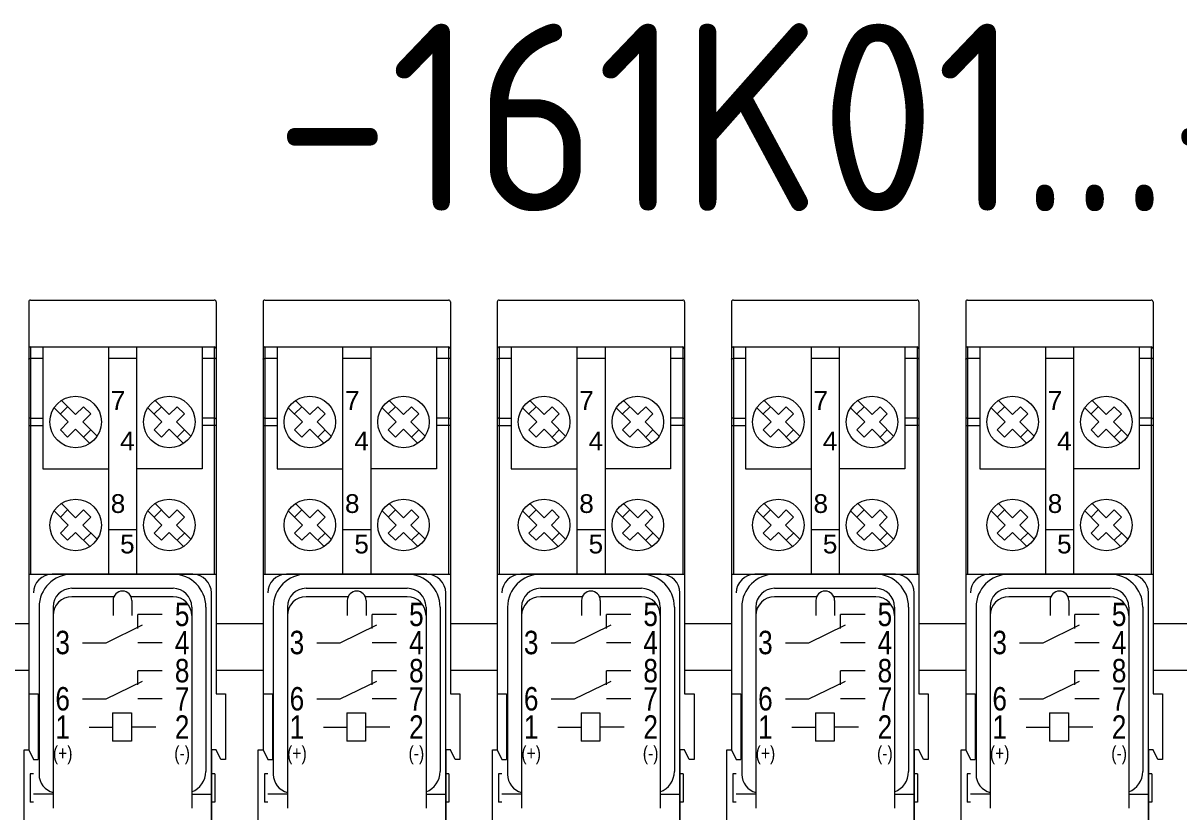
# Model space of a CAD drawing. Header units: millimetres. Extents: x 4137 to 6698, y 1400 to 3585.
# Drawn here: x 6107.6 to 6231, y 3026.2 to 3110.3 of the extents above; entities that cross this region are included whole.
import ezdxf
from ezdxf.enums import TextEntityAlignment as Align

# ---------------------------------------------------------------- set-up
doc = ezdxf.new("R2010")
doc.units = ezdxf.units.MM
doc.layers.add('000-PI-Oprema', color=30, linetype='Continuous', lineweight=5)
doc.layers.add('000-SI-Oprema', color=30, linetype='Continuous', lineweight=0)
doc.layers.add('002-PI-Kabelska kanalica', color=150, linetype='Continuous')
doc.styles.add('NUOVO', font='txt.shx', dxfattribs={"width": 0.8, "height": 0.8})
doc.styles.add('PI0', font='isocpeur.ttf', dxfattribs={"width": 0.9})
doc.styles.get("Standard").update_dxf_attribs({"font": 'arial.ttf'})

msp = doc.modelspace()

# ---------------------------------------------------------------- linework, layer by layer
at = {"layer": '000-PI-Oprema', "color": 0, "linetype": 'ByBlock', "lineweight": 0}
for p, q in [((6122.5, 3047.22), (6119.9, 3047.22)), ((6119.9, 3045.72), (6119.9, 3047.22)), ((6147.5, 3047.22), (6144.9, 3047.22)), ((6144.9, 3045.72), (6144.9, 3047.22)), ((6172.5, 3047.22), (6169.9, 3047.22)), ((6169.9, 3045.72), (6169.9, 3047.22)), ((6197.5, 3047.22), (6194.9, 3047.22)), ((6194.9, 3045.72), (6194.9, 3047.22)), ((6222.5, 3047.22), (6219.9, 3047.22)), ((6219.9, 3045.72), (6219.9, 3047.22)), ((6116.5, 3044.22), (6120.4, 3046.12)), ((6141.5, 3044.22), (6145.4, 3046.12)), ((6166.5, 3044.22), (6170.4, 3046.12)), ((6191.5, 3044.22), (6195.4, 3046.12)), ((6216.5, 3044.22), (6220.4, 3046.12)), ((6114, 3044.22), (6116.5, 3044.22)), ((6122.5, 3044.22), (6119.9, 3044.22)), ((6139, 3044.22), (6141.5, 3044.22)), ((6147.5, 3044.22), (6144.9, 3044.22)), ((6164, 3044.22), (6166.5, 3044.22)), ((6172.5, 3044.22), (6169.9, 3044.22)), ((6189, 3044.22), (6191.5, 3044.22)), ((6197.5, 3044.22), (6194.9, 3044.22)), ((6214, 3044.22), (6216.5, 3044.22)), ((6222.5, 3044.22), (6219.9, 3044.22)), ((6122.5, 3041.22), (6119.9, 3041.22)), ((6119.9, 3039.72), (6119.9, 3041.22)), ((6147.5, 3041.22), (6144.9, 3041.22)), ((6144.9, 3039.72), (6144.9, 3041.22)), ((6172.5, 3041.22), (6169.9, 3041.22)), ((6169.9, 3039.72), (6169.9, 3041.22)), ((6197.5, 3041.22), (6194.9, 3041.22)), ((6194.9, 3039.72), (6194.9, 3041.22)), ((6222.5, 3041.22), (6219.9, 3041.22)), ((6219.9, 3039.72), (6219.9, 3041.22)), ((6116.5, 3038.22), (6120.4, 3040.12)), ((6141.5, 3038.22), (6145.4, 3040.12)), ((6166.5, 3038.22), (6170.4, 3040.12)), ((6191.5, 3038.22), (6195.4, 3040.12)), ((6216.5, 3038.22), (6220.4, 3040.12)), ((6114, 3038.22), (6116.5, 3038.22)), ((6122.5, 3038.22), (6119.9, 3038.22)), ((6139, 3038.22), (6141.5, 3038.22)), ((6147.5, 3038.22), (6144.9, 3038.22)), ((6164, 3038.22), (6166.5, 3038.22)), ((6172.5, 3038.22), (6169.9, 3038.22)), ((6189, 3038.22), (6191.5, 3038.22)), ((6197.5, 3038.22), (6194.9, 3038.22)), ((6214, 3038.22), (6216.5, 3038.22)), ((6222.5, 3038.22), (6219.9, 3038.22)), ((6117.2, 3036.72), (6117.2, 3033.72)), ((6117.2, 3036.72), (6119.2, 3036.72)), ((6119.2, 3036.72), (6119.2, 3033.72)), ((6142.2, 3036.72), (6142.2, 3033.72)), ((6142.2, 3036.72), (6144.2, 3036.72)), ((6144.2, 3036.72), (6144.2, 3033.72)), ((6167.2, 3036.72), (6167.2, 3033.72)), ((6167.2, 3036.72), (6169.2, 3036.72)), ((6169.2, 3036.72), (6169.2, 3033.72)), ((6192.2, 3036.72), (6192.2, 3033.72)), ((6192.2, 3036.72), (6194.2, 3036.72)), ((6194.2, 3036.72), (6194.2, 3033.72)), ((6217.2, 3036.72), (6217.2, 3033.72)), ((6217.2, 3036.72), (6219.2, 3036.72)), ((6219.2, 3036.72), (6219.2, 3033.72)), ((6114.7, 3035.22), (6117.2, 3035.22)), ((6121.8, 3035.22), (6119.2, 3035.22)), ((6139.7, 3035.22), (6142.2, 3035.22)), ((6146.8, 3035.22), (6144.2, 3035.22)), ((6164.7, 3035.22), (6167.2, 3035.22)), ((6171.8, 3035.22), (6169.2, 3035.22)), ((6189.7, 3035.22), (6192.2, 3035.22)), ((6196.8, 3035.22), (6194.2, 3035.22)), ((6214.7, 3035.22), (6217.2, 3035.22)), ((6221.8, 3035.22), (6219.2, 3035.22)), ((6119.2, 3033.72), (6117.2, 3033.72)), ((6144.2, 3033.72), (6142.2, 3033.72)), ((6169.2, 3033.72), (6167.2, 3033.72)), ((6194.2, 3033.72), (6192.2, 3033.72)), ((6219.2, 3033.72), (6217.2, 3033.72))]:
    msp.add_line(p, q, dxfattribs=at)
at = {"layer": '000-SI-Oprema', "color": 0, "linetype": 'ByBlock', "lineweight": 0}
for p, q in [((6108.25, 3080.57), (6108.25, 3032.77)), ((6108.45, 3080.77), (6128.05, 3080.77)), ((6128.25, 3080.57), (6128.25, 3038.77)), ((6133.25, 3080.57), (6133.25, 3032.77)), ((6133.45, 3080.77), (6153.05, 3080.77)), ((6153.25, 3080.57), (6153.25, 3038.77)), ((6158.25, 3080.57), (6158.25, 3032.77)), ((6158.45, 3080.77), (6178.05, 3080.77)), ((6178.25, 3080.57), (6178.25, 3038.77)), ((6183.25, 3080.57), (6183.25, 3032.77)), ((6183.45, 3080.77), (6203.05, 3080.77)), ((6203.25, 3080.57), (6203.25, 3038.77)), ((6208.25, 3080.57), (6208.25, 3032.77)), ((6208.45, 3080.77), (6228.05, 3080.77)), ((6228.25, 3080.57), (6228.25, 3038.77)), ((6108.45, 3075.77), (6108.45, 3051.52)), ((6108.45, 3075.77), (6128.05, 3075.77)), ((6109.75, 3075.77), (6109.75, 3062.77)), ((6116.75, 3075.77), (6116.75, 3051.52)), ((6119.75, 3075.77), (6119.75, 3051.52)), ((6126.75, 3075.77), (6126.75, 3062.77)), ((6128.05, 3075.77), (6128.05, 3051.52)), ((6133.45, 3075.77), (6133.45, 3051.52)), ((6133.45, 3075.77), (6153.05, 3075.77)), ((6134.75, 3075.77), (6134.75, 3062.77)), ((6141.75, 3075.77), (6141.75, 3051.52)), ((6144.75, 3075.77), (6144.75, 3051.52)), ((6151.75, 3075.77), (6151.75, 3062.77)), ((6153.05, 3075.77), (6153.05, 3051.52)), ((6158.45, 3075.77), (6158.45, 3051.52)), ((6158.45, 3075.77), (6178.05, 3075.77)), ((6159.75, 3075.77), (6159.75, 3062.77)), ((6166.75, 3075.77), (6166.75, 3051.52)), ((6169.75, 3075.77), (6169.75, 3051.52)), ((6176.75, 3075.77), (6176.75, 3062.77)), ((6178.05, 3075.77), (6178.05, 3051.52)), ((6183.45, 3075.77), (6183.45, 3051.52)), ((6183.45, 3075.77), (6203.05, 3075.77)), ((6184.75, 3075.77), (6184.75, 3062.77)), ((6191.75, 3075.77), (6191.75, 3051.52)), ((6194.75, 3075.77), (6194.75, 3051.52)), ((6201.75, 3075.77), (6201.75, 3062.77)), ((6203.05, 3075.77), (6203.05, 3051.52)), ((6208.45, 3075.77), (6208.45, 3051.52)), ((6208.45, 3075.77), (6228.05, 3075.77)), ((6209.75, 3075.77), (6209.75, 3062.77)), ((6216.75, 3075.77), (6216.75, 3051.52)), ((6219.75, 3075.77), (6219.75, 3051.52)), ((6226.75, 3075.77), (6226.75, 3062.77)), ((6228.05, 3075.77), (6228.05, 3051.52)), ((6109.75, 3074.55), (6108.45, 3074.55)), ((6119.75, 3074.55), (6116.75, 3074.55)), ((6128.05, 3074.55), (6126.75, 3074.55)), ((6134.75, 3074.55), (6133.45, 3074.55)), ((6144.75, 3074.55), (6141.75, 3074.55)), ((6153.05, 3074.55), (6151.75, 3074.55)), ((6159.75, 3074.55), (6158.45, 3074.55)), ((6169.75, 3074.55), (6166.75, 3074.55)), ((6178.05, 3074.55), (6176.75, 3074.55)), ((6184.75, 3074.55), (6183.45, 3074.55)), ((6194.75, 3074.55), (6191.75, 3074.55)), ((6203.05, 3074.55), (6201.75, 3074.55)), ((6209.75, 3074.55), (6208.45, 3074.55)), ((6219.75, 3074.55), (6216.75, 3074.55)), ((6228.05, 3074.55), (6226.75, 3074.55)), ((6110.95, 3069.28), (6112.47, 3067.77)), ((6111.62, 3068.62), (6112.4, 3069.39)), ((6111.73, 3070.06), (6113.25, 3068.55)), ((6113.25, 3068.55), (6114.1, 3069.39)), ((6114.1, 3069.39), (6114.87, 3068.62)), ((6120.95, 3069.28), (6122.47, 3067.77)), ((6121.62, 3068.62), (6122.4, 3069.39)), ((6121.73, 3070.06), (6123.25, 3068.55)), ((6123.25, 3068.55), (6124.1, 3069.39)), ((6124.1, 3069.39), (6124.87, 3068.62)), ((6135.95, 3069.28), (6137.47, 3067.77)), ((6136.62, 3068.62), (6137.4, 3069.39)), ((6136.73, 3070.06), (6138.25, 3068.55)), ((6138.25, 3068.55), (6139.1, 3069.39)), ((6139.1, 3069.39), (6139.87, 3068.62)), ((6145.95, 3069.28), (6147.47, 3067.77)), ((6146.62, 3068.62), (6147.4, 3069.39)), ((6146.73, 3070.06), (6148.25, 3068.55)), ((6148.25, 3068.55), (6149.1, 3069.39)), ((6149.1, 3069.39), (6149.87, 3068.62)), ((6160.95, 3069.28), (6162.47, 3067.77)), ((6161.62, 3068.62), (6162.4, 3069.39)), ((6161.73, 3070.06), (6163.25, 3068.55)), ((6163.25, 3068.55), (6164.1, 3069.39)), ((6164.1, 3069.39), (6164.87, 3068.62)), ((6170.95, 3069.28), (6172.47, 3067.77)), ((6171.62, 3068.62), (6172.4, 3069.39)), ((6171.73, 3070.06), (6173.25, 3068.55)), ((6173.25, 3068.55), (6174.1, 3069.39)), ((6174.1, 3069.39), (6174.87, 3068.62)), ((6185.95, 3069.28), (6187.47, 3067.77)), ((6186.62, 3068.62), (6187.4, 3069.39)), ((6186.73, 3070.06), (6188.25, 3068.55)), ((6188.25, 3068.55), (6189.1, 3069.39)), ((6189.1, 3069.39), (6189.87, 3068.62)), ((6195.95, 3069.28), (6197.47, 3067.77)), ((6196.62, 3068.62), (6197.4, 3069.39)), ((6196.73, 3070.06), (6198.25, 3068.55)), ((6198.25, 3068.55), (6199.1, 3069.39)), ((6199.1, 3069.39), (6199.87, 3068.62)), ((6210.95, 3069.28), (6212.47, 3067.77)), ((6211.62, 3068.62), (6212.4, 3069.39)), ((6211.73, 3070.06), (6213.25, 3068.55)), ((6213.25, 3068.55), (6214.1, 3069.39)), ((6214.1, 3069.39), (6214.87, 3068.62)), ((6220.95, 3069.28), (6222.47, 3067.77)), ((6221.62, 3068.62), (6222.4, 3069.39)), ((6221.73, 3070.06), (6223.25, 3068.55)), ((6223.25, 3068.55), (6224.1, 3069.39)), ((6224.1, 3069.39), (6224.87, 3068.62)), ((6108.45, 3068.18), (6109.75, 3068.18)), ((6111.62, 3066.92), (6112.47, 3067.77)), ((6114.03, 3067.77), (6114.87, 3068.62)), ((6114.03, 3067.77), (6115.54, 3066.25)), ((6121.62, 3066.92), (6122.47, 3067.77)), ((6124.03, 3067.77), (6124.87, 3068.62)), ((6124.03, 3067.77), (6125.54, 3066.25)), ((6128.05, 3068.18), (6126.75, 3068.18)), ((6133.45, 3068.18), (6134.75, 3068.18)), ((6136.62, 3066.92), (6137.47, 3067.77)), ((6139.03, 3067.77), (6139.87, 3068.62)), ((6139.03, 3067.77), (6140.54, 3066.25)), ((6146.62, 3066.92), (6147.47, 3067.77)), ((6149.03, 3067.77), (6149.87, 3068.62)), ((6149.03, 3067.77), (6150.54, 3066.25)), ((6153.05, 3068.18), (6151.75, 3068.18)), ((6158.45, 3068.18), (6159.75, 3068.18)), ((6161.62, 3066.92), (6162.47, 3067.77)), ((6164.03, 3067.77), (6164.87, 3068.62)), ((6164.03, 3067.77), (6165.54, 3066.25)), ((6171.62, 3066.92), (6172.47, 3067.77)), ((6174.03, 3067.77), (6174.87, 3068.62)), ((6174.03, 3067.77), (6175.54, 3066.25)), ((6178.05, 3068.18), (6176.75, 3068.18)), ((6183.45, 3068.18), (6184.75, 3068.18)), ((6186.62, 3066.92), (6187.47, 3067.77)), ((6189.03, 3067.77), (6189.87, 3068.62)), ((6189.03, 3067.77), (6190.54, 3066.25)), ((6196.62, 3066.92), (6197.47, 3067.77)), ((6199.03, 3067.77), (6199.87, 3068.62)), ((6199.03, 3067.77), (6200.54, 3066.25)), ((6203.05, 3068.18), (6201.75, 3068.18)), ((6208.45, 3068.18), (6209.75, 3068.18)), ((6211.62, 3066.92), (6212.47, 3067.77)), ((6214.03, 3067.77), (6214.87, 3068.62)), ((6214.03, 3067.77), (6215.54, 3066.25)), ((6221.62, 3066.92), (6222.47, 3067.77)), ((6224.03, 3067.77), (6224.87, 3068.62)), ((6224.03, 3067.77), (6225.54, 3066.25)), ((6228.05, 3068.18), (6226.75, 3068.18)), ((6108.25, 3067.39), (6109.75, 3067.39)), ((6111.62, 3066.92), (6112.4, 3066.14)), ((6112.4, 3066.14), (6113.25, 3066.99)), ((6113.25, 3066.99), (6114.76, 3065.47)), ((6114.1, 3066.14), (6114.87, 3066.92)), ((6121.62, 3066.92), (6122.4, 3066.14)), ((6122.4, 3066.14), (6123.25, 3066.99)), ((6123.25, 3066.99), (6124.76, 3065.47)), ((6124.1, 3066.14), (6124.87, 3066.92)), ((6128.25, 3067.39), (6126.75, 3067.39)), ((6133.25, 3067.39), (6134.75, 3067.39)), ((6136.62, 3066.92), (6137.4, 3066.14)), ((6137.4, 3066.14), (6138.25, 3066.99)), ((6138.25, 3066.99), (6139.76, 3065.47)), ((6139.1, 3066.14), (6139.87, 3066.92)), ((6146.62, 3066.92), (6147.4, 3066.14)), ((6147.4, 3066.14), (6148.25, 3066.99)), ((6148.25, 3066.99), (6149.76, 3065.47)), ((6149.1, 3066.14), (6149.87, 3066.92)), ((6153.25, 3067.39), (6151.75, 3067.39)), ((6158.25, 3067.39), (6159.75, 3067.39)), ((6161.62, 3066.92), (6162.4, 3066.14)), ((6162.4, 3066.14), (6163.25, 3066.99)), ((6163.25, 3066.99), (6164.76, 3065.47)), ((6164.1, 3066.14), (6164.87, 3066.92)), ((6171.62, 3066.92), (6172.4, 3066.14)), ((6172.4, 3066.14), (6173.25, 3066.99)), ((6173.25, 3066.99), (6174.76, 3065.47)), ((6174.1, 3066.14), (6174.87, 3066.92)), ((6178.25, 3067.39), (6176.75, 3067.39)), ((6183.25, 3067.39), (6184.75, 3067.39)), ((6186.62, 3066.92), (6187.4, 3066.14)), ((6187.4, 3066.14), (6188.25, 3066.99)), ((6188.25, 3066.99), (6189.76, 3065.47)), ((6189.1, 3066.14), (6189.87, 3066.92)), ((6196.62, 3066.92), (6197.4, 3066.14)), ((6197.4, 3066.14), (6198.25, 3066.99)), ((6198.25, 3066.99), (6199.76, 3065.47)), ((6199.1, 3066.14), (6199.87, 3066.92)), ((6203.25, 3067.39), (6201.75, 3067.39)), ((6208.25, 3067.39), (6209.75, 3067.39)), ((6211.62, 3066.92), (6212.4, 3066.14)), ((6212.4, 3066.14), (6213.25, 3066.99)), ((6213.25, 3066.99), (6214.76, 3065.47)), ((6214.1, 3066.14), (6214.87, 3066.92)), ((6221.62, 3066.92), (6222.4, 3066.14)), ((6222.4, 3066.14), (6223.25, 3066.99)), ((6223.25, 3066.99), (6224.76, 3065.47)), ((6224.1, 3066.14), (6224.87, 3066.92)), ((6228.25, 3067.39), (6226.75, 3067.39)), ((6109.75, 3062.77), (6116.75, 3062.77)), ((6126.75, 3062.77), (6119.75, 3062.77)), ((6134.75, 3062.77), (6141.75, 3062.77)), ((6151.75, 3062.77), (6144.75, 3062.77)), ((6159.75, 3062.77), (6166.75, 3062.77)), ((6176.75, 3062.77), (6169.75, 3062.77)), ((6184.75, 3062.77), (6191.75, 3062.77)), ((6201.75, 3062.77), (6194.75, 3062.77)), ((6209.75, 3062.77), (6216.75, 3062.77)), ((6226.75, 3062.77), (6219.75, 3062.77)), ((6110.95, 3058.28), (6112.47, 3056.77)), ((6111.62, 3057.62), (6112.4, 3058.39)), ((6111.73, 3059.06), (6113.25, 3057.55)), ((6113.25, 3057.55), (6114.1, 3058.39)), ((6114.1, 3058.39), (6114.87, 3057.62)), ((6120.95, 3058.28), (6122.47, 3056.77)), ((6121.62, 3057.62), (6122.4, 3058.39)), ((6121.73, 3059.06), (6123.25, 3057.55)), ((6123.25, 3057.55), (6124.1, 3058.39)), ((6124.1, 3058.39), (6124.87, 3057.62)), ((6135.95, 3058.28), (6137.47, 3056.77)), ((6136.62, 3057.62), (6137.4, 3058.39)), ((6136.73, 3059.06), (6138.25, 3057.55)), ((6138.25, 3057.55), (6139.1, 3058.39)), ((6139.1, 3058.39), (6139.87, 3057.62)), ((6145.95, 3058.28), (6147.47, 3056.77)), ((6146.62, 3057.62), (6147.4, 3058.39)), ((6146.73, 3059.06), (6148.25, 3057.55)), ((6148.25, 3057.55), (6149.1, 3058.39)), ((6149.1, 3058.39), (6149.87, 3057.62)), ((6160.95, 3058.28), (6162.47, 3056.77)), ((6161.62, 3057.62), (6162.4, 3058.39)), ((6161.73, 3059.06), (6163.25, 3057.55)), ((6163.25, 3057.55), (6164.1, 3058.39)), ((6164.1, 3058.39), (6164.87, 3057.62)), ((6170.95, 3058.28), (6172.47, 3056.77)), ((6171.62, 3057.62), (6172.4, 3058.39)), ((6171.73, 3059.06), (6173.25, 3057.55)), ((6173.25, 3057.55), (6174.1, 3058.39)), ((6174.1, 3058.39), (6174.87, 3057.62)), ((6185.95, 3058.28), (6187.47, 3056.77)), ((6186.62, 3057.62), (6187.4, 3058.39)), ((6186.73, 3059.06), (6188.25, 3057.55)), ((6188.25, 3057.55), (6189.1, 3058.39)), ((6189.1, 3058.39), (6189.87, 3057.62)), ((6195.95, 3058.28), (6197.47, 3056.77)), ((6196.62, 3057.62), (6197.4, 3058.39)), ((6196.73, 3059.06), (6198.25, 3057.55)), ((6198.25, 3057.55), (6199.1, 3058.39)), ((6199.1, 3058.39), (6199.87, 3057.62)), ((6210.95, 3058.28), (6212.47, 3056.77)), ((6211.62, 3057.62), (6212.4, 3058.39)), ((6211.73, 3059.06), (6213.25, 3057.55)), ((6213.25, 3057.55), (6214.1, 3058.39)), ((6214.1, 3058.39), (6214.87, 3057.62)), ((6220.95, 3058.28), (6222.47, 3056.77)), ((6221.62, 3057.62), (6222.4, 3058.39)), ((6221.73, 3059.06), (6223.25, 3057.55)), ((6223.25, 3057.55), (6224.1, 3058.39)), ((6224.1, 3058.39), (6224.87, 3057.62)), ((6111.62, 3055.92), (6112.47, 3056.77)), ((6114.03, 3056.77), (6114.87, 3057.62)), ((6114.03, 3056.77), (6115.54, 3055.25)), ((6121.62, 3055.92), (6122.47, 3056.77)), ((6124.03, 3056.77), (6124.87, 3057.62)), ((6124.03, 3056.77), (6125.54, 3055.25)), ((6136.62, 3055.92), (6137.47, 3056.77)), ((6139.03, 3056.77), (6139.87, 3057.62)), ((6139.03, 3056.77), (6140.54, 3055.25)), ((6146.62, 3055.92), (6147.47, 3056.77)), ((6149.03, 3056.77), (6149.87, 3057.62)), ((6149.03, 3056.77), (6150.54, 3055.25)), ((6161.62, 3055.92), (6162.47, 3056.77)), ((6164.03, 3056.77), (6164.87, 3057.62)), ((6164.03, 3056.77), (6165.54, 3055.25)), ((6171.62, 3055.92), (6172.47, 3056.77)), ((6174.03, 3056.77), (6174.87, 3057.62)), ((6174.03, 3056.77), (6175.54, 3055.25)), ((6186.62, 3055.92), (6187.47, 3056.77)), ((6189.03, 3056.77), (6189.87, 3057.62)), ((6189.03, 3056.77), (6190.54, 3055.25)), ((6196.62, 3055.92), (6197.47, 3056.77)), ((6199.03, 3056.77), (6199.87, 3057.62)), ((6199.03, 3056.77), (6200.54, 3055.25)), ((6211.62, 3055.92), (6212.47, 3056.77)), ((6214.03, 3056.77), (6214.87, 3057.62)), ((6214.03, 3056.77), (6215.54, 3055.25)), ((6221.62, 3055.92), (6222.47, 3056.77)), ((6224.03, 3056.77), (6224.87, 3057.62)), ((6224.03, 3056.77), (6225.54, 3055.25)), ((6111.62, 3055.92), (6112.4, 3055.14)), ((6112.4, 3055.14), (6113.25, 3055.99)), ((6113.25, 3055.99), (6114.76, 3054.47)), ((6114.1, 3055.14), (6114.87, 3055.92)), ((6119.75, 3056.25), (6116.75, 3056.25)), ((6121.62, 3055.92), (6122.4, 3055.14)), ((6122.4, 3055.14), (6123.25, 3055.99)), ((6123.25, 3055.99), (6124.76, 3054.47)), ((6124.1, 3055.14), (6124.87, 3055.92)), ((6136.62, 3055.92), (6137.4, 3055.14)), ((6137.4, 3055.14), (6138.25, 3055.99)), ((6138.25, 3055.99), (6139.76, 3054.47)), ((6139.1, 3055.14), (6139.87, 3055.92)), ((6144.75, 3056.25), (6141.75, 3056.25)), ((6146.62, 3055.92), (6147.4, 3055.14)), ((6147.4, 3055.14), (6148.25, 3055.99)), ((6148.25, 3055.99), (6149.76, 3054.47)), ((6149.1, 3055.14), (6149.87, 3055.92)), ((6161.62, 3055.92), (6162.4, 3055.14)), ((6162.4, 3055.14), (6163.25, 3055.99)), ((6163.25, 3055.99), (6164.76, 3054.47)), ((6164.1, 3055.14), (6164.87, 3055.92)), ((6169.75, 3056.25), (6166.75, 3056.25)), ((6171.62, 3055.92), (6172.4, 3055.14)), ((6172.4, 3055.14), (6173.25, 3055.99)), ((6173.25, 3055.99), (6174.76, 3054.47)), ((6174.1, 3055.14), (6174.87, 3055.92)), ((6186.62, 3055.92), (6187.4, 3055.14)), ((6187.4, 3055.14), (6188.25, 3055.99)), ((6188.25, 3055.99), (6189.76, 3054.47)), ((6189.1, 3055.14), (6189.87, 3055.92)), ((6194.75, 3056.25), (6191.75, 3056.25)), ((6196.62, 3055.92), (6197.4, 3055.14)), ((6197.4, 3055.14), (6198.25, 3055.99)), ((6198.25, 3055.99), (6199.76, 3054.47)), ((6199.1, 3055.14), (6199.87, 3055.92)), ((6211.62, 3055.92), (6212.4, 3055.14)), ((6212.4, 3055.14), (6213.25, 3055.99)), ((6213.25, 3055.99), (6214.76, 3054.47)), ((6214.1, 3055.14), (6214.87, 3055.92)), ((6219.75, 3056.25), (6216.75, 3056.25)), ((6221.62, 3055.92), (6222.4, 3055.14)), ((6222.4, 3055.14), (6223.25, 3055.99)), ((6223.25, 3055.99), (6224.76, 3054.47)), ((6224.1, 3055.14), (6224.87, 3055.92)), ((6108.25, 3051.52), (6128.25, 3051.52)), ((6125.75, 3051.52), (6110.75, 3051.52)), ((6125.75, 3051.52), (6110.75, 3051.52)), ((6112.85, 3051.52), (6123.65, 3051.52)), ((6112.85, 3051.52), (6123.65, 3051.52)), ((6133.25, 3051.52), (6153.25, 3051.52)), ((6150.75, 3051.52), (6135.75, 3051.52)), ((6150.75, 3051.52), (6135.75, 3051.52)), ((6137.85, 3051.52), (6148.65, 3051.52)), ((6137.85, 3051.52), (6148.65, 3051.52)), ((6158.25, 3051.52), (6178.25, 3051.52)), ((6175.75, 3051.52), (6160.75, 3051.52)), ((6175.75, 3051.52), (6160.75, 3051.52)), ((6162.85, 3051.52), (6173.65, 3051.52)), ((6162.85, 3051.52), (6173.65, 3051.52)), ((6183.25, 3051.52), (6203.25, 3051.52)), ((6200.75, 3051.52), (6185.75, 3051.52)), ((6200.75, 3051.52), (6185.75, 3051.52)), ((6187.85, 3051.52), (6198.65, 3051.52)), ((6187.85, 3051.52), (6198.65, 3051.52)), ((6208.25, 3051.52), (6228.25, 3051.52)), ((6225.75, 3051.52), (6210.75, 3051.52)), ((6225.75, 3051.52), (6210.75, 3051.52)), ((6212.85, 3051.52), (6223.65, 3051.52)), ((6212.85, 3051.52), (6223.65, 3051.52)), ((6112.85, 3050.02), (6123.65, 3050.02)), ((6127.75, 3007.92), (6127.75, 3049.52)), ((6127.75, 3007.92), (6127.75, 3049.52)), ((6137.85, 3050.02), (6148.65, 3050.02)), ((6152.75, 3007.92), (6152.75, 3049.52)), ((6152.75, 3007.92), (6152.75, 3049.52)), ((6162.85, 3050.02), (6173.65, 3050.02)), ((6177.75, 3007.92), (6177.75, 3049.52)), ((6177.75, 3007.92), (6177.75, 3049.52)), ((6187.85, 3050.02), (6198.65, 3050.02)), ((6202.75, 3007.92), (6202.75, 3049.52)), ((6202.75, 3007.92), (6202.75, 3049.52)), ((6212.85, 3050.02), (6223.65, 3050.02)), ((6227.75, 3007.92), (6227.75, 3049.52)), ((6227.75, 3007.92), (6227.75, 3049.52)), ((6109.35, 3048.02), (6109.35, 3030.17)), ((6110.85, 3048.02), (6110.85, 3030.17)), ((6117.33, 3049.12), (6112.85, 3049.12)), ((6117.25, 3048.72), (6117.25, 3047.12)), ((6123.65, 3049.12), (6119.16, 3049.12)), ((6119.25, 3048.72), (6119.25, 3047.12)), ((6125.65, 3048.02), (6125.65, 3030.47)), ((6127.15, 3048.02), (6127.15, 3030.47)), ((6134.35, 3048.02), (6134.35, 3030.17)), ((6135.85, 3048.02), (6135.85, 3030.17)), ((6142.33, 3049.12), (6137.85, 3049.12)), ((6142.25, 3048.72), (6142.25, 3047.12)), ((6148.65, 3049.12), (6144.16, 3049.12)), ((6144.25, 3048.72), (6144.25, 3047.12)), ((6150.65, 3048.02), (6150.65, 3030.47)), ((6152.15, 3048.02), (6152.15, 3030.47)), ((6159.35, 3048.02), (6159.35, 3030.17)), ((6160.85, 3048.02), (6160.85, 3030.17)), ((6167.33, 3049.12), (6162.85, 3049.12)), ((6167.25, 3048.72), (6167.25, 3047.12)), ((6173.65, 3049.12), (6169.16, 3049.12)), ((6169.25, 3048.72), (6169.25, 3047.12)), ((6175.65, 3048.02), (6175.65, 3030.47)), ((6177.15, 3048.02), (6177.15, 3030.47)), ((6184.35, 3048.02), (6184.35, 3030.17)), ((6185.85, 3048.02), (6185.85, 3030.17)), ((6192.33, 3049.12), (6187.85, 3049.12)), ((6192.25, 3048.72), (6192.25, 3047.12)), ((6198.65, 3049.12), (6194.16, 3049.12)), ((6194.25, 3048.72), (6194.25, 3047.12)), ((6200.65, 3048.02), (6200.65, 3030.47)), ((6202.15, 3048.02), (6202.15, 3030.47)), ((6209.35, 3048.02), (6209.35, 3030.17)), ((6210.85, 3048.02), (6210.85, 3030.17)), ((6217.33, 3049.12), (6212.85, 3049.12)), ((6217.25, 3048.72), (6217.25, 3047.12)), ((6223.65, 3049.12), (6219.16, 3049.12)), ((6219.25, 3048.72), (6219.25, 3047.12)), ((6225.65, 3048.02), (6225.65, 3030.47)), ((6227.15, 3048.02), (6227.15, 3030.47)), ((6110.85, 3047.12), (6110.85, 3026.57)), ((6125.65, 3047.12), (6125.65, 3026.57)), ((6135.85, 3047.12), (6135.85, 3026.57)), ((6150.65, 3047.12), (6150.65, 3026.57)), ((6160.85, 3047.12), (6160.85, 3026.57)), ((6175.65, 3047.12), (6175.65, 3026.57)), ((6185.85, 3047.12), (6185.85, 3026.57)), ((6200.65, 3047.12), (6200.65, 3026.57)), ((6210.85, 3047.12), (6210.85, 3026.57)), ((6225.65, 3047.12), (6225.65, 3026.57)), ((6108.25, 3038.77), (6109.25, 3038.77)), ((6109.25, 3038.77), (6109.25, 3031.77)), ((6128.25, 3038.77), (6129.25, 3038.77)), ((6129.25, 3038.77), (6129.25, 3031.77)), ((6133.25, 3038.77), (6134.25, 3038.77)), ((6134.25, 3038.77), (6134.25, 3031.77)), ((6153.25, 3038.77), (6154.25, 3038.77)), ((6154.25, 3038.77), (6154.25, 3031.77)), ((6158.25, 3038.77), (6159.25, 3038.77)), ((6159.25, 3038.77), (6159.25, 3031.77)), ((6178.25, 3038.77), (6179.25, 3038.77)), ((6179.25, 3038.77), (6179.25, 3031.77)), ((6183.25, 3038.77), (6184.25, 3038.77)), ((6184.25, 3038.77), (6184.25, 3031.77)), ((6203.25, 3038.77), (6204.25, 3038.77)), ((6204.25, 3038.77), (6204.25, 3031.77)), ((6208.25, 3038.77), (6209.25, 3038.77)), ((6209.25, 3038.77), (6209.25, 3031.77)), ((6228.25, 3038.77), (6229.25, 3038.77)), ((6229.25, 3038.77), (6229.25, 3031.77)), ((6107.75, 3024.77), (6107.75, 3032.77)), ((6107.75, 3032.77), (6108.25, 3032.77)), ((6108.25, 3032.77), (6108.75, 3031.77)), ((6127.75, 3032.77), (6127.75, 3024.77)), ((6128.25, 3032.77), (6127.75, 3032.77)), ((6128.75, 3031.77), (6128.25, 3032.77)), ((6132.75, 3024.77), (6132.75, 3032.77)), ((6132.75, 3032.77), (6133.25, 3032.77)), ((6133.25, 3032.77), (6133.75, 3031.77)), ((6152.75, 3032.77), (6152.75, 3024.77)), ((6153.25, 3032.77), (6152.75, 3032.77)), ((6153.75, 3031.77), (6153.25, 3032.77)), ((6157.75, 3024.77), (6157.75, 3032.77)), ((6157.75, 3032.77), (6158.25, 3032.77)), ((6158.25, 3032.77), (6158.75, 3031.77)), ((6177.75, 3032.77), (6177.75, 3024.77)), ((6178.25, 3032.77), (6177.75, 3032.77)), ((6178.75, 3031.77), (6178.25, 3032.77)), ((6182.75, 3024.77), (6182.75, 3032.77)), ((6182.75, 3032.77), (6183.25, 3032.77)), ((6183.25, 3032.77), (6183.75, 3031.77)), ((6202.75, 3032.77), (6202.75, 3024.77)), ((6203.25, 3032.77), (6202.75, 3032.77)), ((6203.75, 3031.77), (6203.25, 3032.77)), ((6207.75, 3024.77), (6207.75, 3032.77)), ((6207.75, 3032.77), (6208.25, 3032.77)), ((6208.25, 3032.77), (6208.75, 3031.77)), ((6227.75, 3032.77), (6227.75, 3024.77)), ((6228.25, 3032.77), (6227.75, 3032.77)), ((6228.75, 3031.77), (6228.25, 3032.77)), ((6108.75, 3031.77), (6109.25, 3031.77)), ((6129.25, 3031.77), (6128.75, 3031.77)), ((6133.75, 3031.77), (6134.25, 3031.77)), ((6154.25, 3031.77), (6153.75, 3031.77)), ((6158.75, 3031.77), (6159.25, 3031.77)), ((6179.25, 3031.77), (6178.75, 3031.77)), ((6183.75, 3031.77), (6184.25, 3031.77)), ((6204.25, 3031.77), (6203.75, 3031.77)), ((6208.75, 3031.77), (6209.25, 3031.77)), ((6229.25, 3031.77), (6228.75, 3031.77)), ((6108.4, 3030.22), (6108.4, 3027.22)), ((6108.75, 3030.22), (6108.4, 3030.22)), ((6108.4, 3030.22), (6108.4, 3027.22)), ((6108.75, 3030.22), (6108.4, 3030.22)), ((6128.1, 3030.22), (6127.75, 3030.22)), ((6128.1, 3030.22), (6127.75, 3030.22)), ((6128.1, 3030.22), (6128.1, 3027.22)), ((6128.1, 3030.22), (6128.1, 3027.22)), ((6133.4, 3030.22), (6133.4, 3027.22)), ((6133.75, 3030.22), (6133.4, 3030.22)), ((6133.4, 3030.22), (6133.4, 3027.22)), ((6133.75, 3030.22), (6133.4, 3030.22)), ((6153.1, 3030.22), (6152.75, 3030.22)), ((6153.1, 3030.22), (6152.75, 3030.22)), ((6153.1, 3030.22), (6153.1, 3027.22)), ((6153.1, 3030.22), (6153.1, 3027.22)), ((6158.4, 3030.22), (6158.4, 3027.22)), ((6158.75, 3030.22), (6158.4, 3030.22)), ((6158.4, 3030.22), (6158.4, 3027.22)), ((6158.75, 3030.22), (6158.4, 3030.22)), ((6178.1, 3030.22), (6177.75, 3030.22)), ((6178.1, 3030.22), (6177.75, 3030.22)), ((6178.1, 3030.22), (6178.1, 3027.22)), ((6178.1, 3030.22), (6178.1, 3027.22)), ((6183.4, 3030.22), (6183.4, 3027.22)), ((6183.75, 3030.22), (6183.4, 3030.22)), ((6183.4, 3030.22), (6183.4, 3027.22)), ((6183.75, 3030.22), (6183.4, 3030.22)), ((6203.1, 3030.22), (6202.75, 3030.22)), ((6203.1, 3030.22), (6202.75, 3030.22)), ((6203.1, 3030.22), (6203.1, 3027.22)), ((6203.1, 3030.22), (6203.1, 3027.22)), ((6208.4, 3030.22), (6208.4, 3027.22)), ((6208.75, 3030.22), (6208.4, 3030.22)), ((6208.4, 3030.22), (6208.4, 3027.22)), ((6208.75, 3030.22), (6208.4, 3030.22)), ((6228.1, 3030.22), (6227.75, 3030.22)), ((6228.1, 3030.22), (6227.75, 3030.22)), ((6228.1, 3030.22), (6228.1, 3027.22)), ((6228.1, 3030.22), (6228.1, 3027.22)), ((6108.75, 3027.22), (6108.4, 3027.22)), ((6108.75, 3027.22), (6108.4, 3027.22)), ((6110.85, 3028.07), (6108.75, 3028.07)), ((6125.65, 3028.07), (6127.75, 3028.07)), ((6128.1, 3027.22), (6127.75, 3027.22)), ((6128.1, 3027.22), (6127.75, 3027.22)), ((6133.75, 3027.22), (6133.4, 3027.22)), ((6133.75, 3027.22), (6133.4, 3027.22)), ((6135.85, 3028.07), (6133.75, 3028.07)), ((6150.65, 3028.07), (6152.75, 3028.07)), ((6153.1, 3027.22), (6152.75, 3027.22)), ((6153.1, 3027.22), (6152.75, 3027.22)), ((6158.75, 3027.22), (6158.4, 3027.22)), ((6158.75, 3027.22), (6158.4, 3027.22)), ((6160.85, 3028.07), (6158.75, 3028.07)), ((6175.65, 3028.07), (6177.75, 3028.07)), ((6178.1, 3027.22), (6177.75, 3027.22)), ((6178.1, 3027.22), (6177.75, 3027.22)), ((6183.75, 3027.22), (6183.4, 3027.22)), ((6183.75, 3027.22), (6183.4, 3027.22)), ((6185.85, 3028.07), (6183.75, 3028.07)), ((6200.65, 3028.07), (6202.75, 3028.07)), ((6203.1, 3027.22), (6202.75, 3027.22)), ((6203.1, 3027.22), (6202.75, 3027.22)), ((6208.75, 3027.22), (6208.4, 3027.22)), ((6208.75, 3027.22), (6208.4, 3027.22)), ((6210.85, 3028.07), (6208.75, 3028.07)), ((6225.65, 3028.07), (6227.75, 3028.07)), ((6228.1, 3027.22), (6227.75, 3027.22)), ((6228.1, 3027.22), (6227.75, 3027.22))]:
    msp.add_line(p, q, dxfattribs=at)
for points in [[(6108.25, 3074.47), (6108.25, 3074.48), (6108.25, 3074.49), (6108.26, 3074.5), (6108.27, 3074.51), (6108.29, 3074.52), (6108.31, 3074.53), (6108.33, 3074.54), (6108.35, 3074.54), (6108.37, 3074.55), (6108.4, 3074.55), (6108.42, 3074.55), (6108.45, 3074.55)], [(6128.25, 3074.47), (6128.25, 3074.48), (6128.24, 3074.49), (6128.23, 3074.5), (6128.22, 3074.51), (6128.21, 3074.52), (6128.19, 3074.53), (6128.17, 3074.54), (6128.15, 3074.54), (6128.12, 3074.55), (6128.1, 3074.55), (6128.07, 3074.55), (6128.05, 3074.55)], [(6133.25, 3074.47), (6133.25, 3074.48), (6133.25, 3074.49), (6133.26, 3074.5), (6133.27, 3074.51), (6133.29, 3074.52), (6133.31, 3074.53), (6133.33, 3074.54), (6133.35, 3074.54), (6133.37, 3074.55), (6133.4, 3074.55), (6133.42, 3074.55), (6133.45, 3074.55)], [(6153.25, 3074.47), (6153.25, 3074.48), (6153.24, 3074.49), (6153.23, 3074.5), (6153.22, 3074.51), (6153.21, 3074.52), (6153.19, 3074.53), (6153.17, 3074.54), (6153.15, 3074.54), (6153.12, 3074.55), (6153.1, 3074.55), (6153.07, 3074.55), (6153.05, 3074.55)], [(6158.25, 3074.47), (6158.25, 3074.48), (6158.25, 3074.49), (6158.26, 3074.5), (6158.27, 3074.51), (6158.29, 3074.52), (6158.31, 3074.53), (6158.33, 3074.54), (6158.35, 3074.54), (6158.37, 3074.55), (6158.4, 3074.55), (6158.42, 3074.55), (6158.45, 3074.55)], [(6178.25, 3074.47), (6178.25, 3074.48), (6178.24, 3074.49), (6178.23, 3074.5), (6178.22, 3074.51), (6178.21, 3074.52), (6178.19, 3074.53), (6178.17, 3074.54), (6178.15, 3074.54), (6178.12, 3074.55), (6178.1, 3074.55), (6178.07, 3074.55), (6178.05, 3074.55)], [(6183.25, 3074.47), (6183.25, 3074.48), (6183.25, 3074.49), (6183.26, 3074.5), (6183.27, 3074.51), (6183.29, 3074.52), (6183.31, 3074.53), (6183.33, 3074.54), (6183.35, 3074.54), (6183.37, 3074.55), (6183.4, 3074.55), (6183.42, 3074.55), (6183.45, 3074.55)], [(6203.25, 3074.47), (6203.25, 3074.48), (6203.24, 3074.49), (6203.23, 3074.5), (6203.22, 3074.51), (6203.21, 3074.52), (6203.19, 3074.53), (6203.17, 3074.54), (6203.15, 3074.54), (6203.12, 3074.55), (6203.1, 3074.55), (6203.07, 3074.55), (6203.05, 3074.55)], [(6208.25, 3074.47), (6208.25, 3074.48), (6208.25, 3074.49), (6208.26, 3074.5), (6208.27, 3074.51), (6208.29, 3074.52), (6208.31, 3074.53), (6208.33, 3074.54), (6208.35, 3074.54), (6208.37, 3074.55), (6208.4, 3074.55), (6208.42, 3074.55), (6208.45, 3074.55)], [(6228.25, 3074.47), (6228.25, 3074.48), (6228.24, 3074.49), (6228.23, 3074.5), (6228.22, 3074.51), (6228.21, 3074.52), (6228.19, 3074.53), (6228.17, 3074.54), (6228.15, 3074.54), (6228.12, 3074.55), (6228.1, 3074.55), (6228.07, 3074.55), (6228.05, 3074.55)], [(6108.45, 3068.18), (6108.42, 3068.17), (6108.4, 3068.17), (6108.37, 3068.17), (6108.35, 3068.17), (6108.33, 3068.16), (6108.31, 3068.15), (6108.29, 3068.14), (6108.27, 3068.14), (6108.26, 3068.13), (6108.25, 3068.12), (6108.25, 3068.11), (6108.25, 3068.1)], [(6128.05, 3068.18), (6128.07, 3068.17), (6128.1, 3068.17), (6128.12, 3068.17), (6128.15, 3068.17), (6128.17, 3068.16), (6128.19, 3068.15), (6128.21, 3068.14), (6128.22, 3068.14), (6128.23, 3068.13), (6128.24, 3068.12), (6128.25, 3068.11), (6128.25, 3068.1)], [(6133.45, 3068.18), (6133.42, 3068.17), (6133.4, 3068.17), (6133.37, 3068.17), (6133.35, 3068.17), (6133.33, 3068.16), (6133.31, 3068.15), (6133.29, 3068.14), (6133.27, 3068.14), (6133.26, 3068.13), (6133.25, 3068.12), (6133.25, 3068.11), (6133.25, 3068.1)], [(6153.05, 3068.18), (6153.07, 3068.17), (6153.1, 3068.17), (6153.12, 3068.17), (6153.15, 3068.17), (6153.17, 3068.16), (6153.19, 3068.15), (6153.21, 3068.14), (6153.22, 3068.14), (6153.23, 3068.13), (6153.24, 3068.12), (6153.25, 3068.11), (6153.25, 3068.1)], [(6158.45, 3068.18), (6158.42, 3068.17), (6158.4, 3068.17), (6158.37, 3068.17), (6158.35, 3068.17), (6158.33, 3068.16), (6158.31, 3068.15), (6158.29, 3068.14), (6158.27, 3068.14), (6158.26, 3068.13), (6158.25, 3068.12), (6158.25, 3068.11), (6158.25, 3068.1)], [(6178.05, 3068.18), (6178.07, 3068.17), (6178.1, 3068.17), (6178.12, 3068.17), (6178.15, 3068.17), (6178.17, 3068.16), (6178.19, 3068.15), (6178.21, 3068.14), (6178.22, 3068.14), (6178.23, 3068.13), (6178.24, 3068.12), (6178.25, 3068.11), (6178.25, 3068.1)], [(6183.45, 3068.18), (6183.42, 3068.17), (6183.4, 3068.17), (6183.37, 3068.17), (6183.35, 3068.17), (6183.33, 3068.16), (6183.31, 3068.15), (6183.29, 3068.14), (6183.27, 3068.14), (6183.26, 3068.13), (6183.25, 3068.12), (6183.25, 3068.11), (6183.25, 3068.1)], [(6203.05, 3068.18), (6203.07, 3068.17), (6203.1, 3068.17), (6203.12, 3068.17), (6203.15, 3068.17), (6203.17, 3068.16), (6203.19, 3068.15), (6203.21, 3068.14), (6203.22, 3068.14), (6203.23, 3068.13), (6203.24, 3068.12), (6203.25, 3068.11), (6203.25, 3068.1)], [(6208.45, 3068.18), (6208.42, 3068.17), (6208.4, 3068.17), (6208.37, 3068.17), (6208.35, 3068.17), (6208.33, 3068.16), (6208.31, 3068.15), (6208.29, 3068.14), (6208.27, 3068.14), (6208.26, 3068.13), (6208.25, 3068.12), (6208.25, 3068.11), (6208.25, 3068.1)], [(6228.05, 3068.18), (6228.07, 3068.17), (6228.1, 3068.17), (6228.12, 3068.17), (6228.15, 3068.17), (6228.17, 3068.16), (6228.19, 3068.15), (6228.21, 3068.14), (6228.22, 3068.14), (6228.23, 3068.13), (6228.24, 3068.12), (6228.25, 3068.11), (6228.25, 3068.1)]]:
    msp.add_lwpolyline(points, dxfattribs=at)
for centre in [(6113.25, 3067.77), (6123.25, 3067.77), (6138.25, 3067.77), (6148.25, 3067.77), (6163.25, 3067.77), (6173.25, 3067.77), (6188.25, 3067.77), (6198.25, 3067.77), (6213.25, 3067.77), (6223.25, 3067.77), (6113.25, 3056.77), (6123.25, 3056.77), (6138.25, 3056.77), (6148.25, 3056.77), (6163.25, 3056.77), (6173.25, 3056.77), (6188.25, 3056.77), (6198.25, 3056.77), (6213.25, 3056.77), (6223.25, 3056.77)]:
    msp.add_circle(centre, 2.75, dxfattribs=at)
for centre, radius, start, end in [((6108.45, 3080.57), 0.2, 90, 180), ((6128.05, 3080.57), 0.2, 0, 90), ((6133.45, 3080.57), 0.2, 90, 180), ((6153.05, 3080.57), 0.2, 0, 90), ((6158.45, 3080.57), 0.2, 90, 180), ((6178.05, 3080.57), 0.2, 0, 90), ((6183.45, 3080.57), 0.2, 90, 180), ((6203.05, 3080.57), 0.2, 0, 90), ((6208.45, 3080.57), 0.2, 90, 180), ((6228.05, 3080.57), 0.2, 0, 90), ((6108.45, 3075.57), 0.2, 90, 180), ((6128.05, 3075.57), 0.2, 0, 90), ((6133.45, 3075.57), 0.2, 90, 180), ((6153.05, 3075.57), 0.2, 0, 90), ((6158.45, 3075.57), 0.2, 90, 180), ((6178.05, 3075.57), 0.2, 0, 90), ((6183.45, 3075.57), 0.2, 90, 180), ((6203.05, 3075.57), 0.2, 0, 90), ((6208.45, 3075.57), 0.2, 90, 180), ((6228.05, 3075.57), 0.2, 0, 90), ((6110.75, 3049.52), 2, 90, 180), ((6110.75, 3049.52), 2, 90, 180), ((6112.85, 3048.02), 3.5, 90, 180), ((6123.65, 3048.02), 3.5, 0, 90), ((6125.75, 3049.52), 2, 0, 90), ((6125.75, 3049.52), 2, 0, 90), ((6135.75, 3049.52), 2, 90, 180), ((6135.75, 3049.52), 2, 90, 180), ((6137.85, 3048.02), 3.5, 90, 180), ((6148.65, 3048.02), 3.5, 0, 90), ((6150.75, 3049.52), 2, 0, 90), ((6150.75, 3049.52), 2, 0, 90), ((6160.75, 3049.52), 2, 90, 180), ((6160.75, 3049.52), 2, 90, 180), ((6162.85, 3048.02), 3.5, 90, 180), ((6173.65, 3048.02), 3.5, 0, 90), ((6175.75, 3049.52), 2, 0, 90), ((6175.75, 3049.52), 2, 0, 90), ((6185.75, 3049.52), 2, 90, 180), ((6185.75, 3049.52), 2, 90, 180), ((6187.85, 3048.02), 3.5, 90, 180), ((6198.65, 3048.02), 3.5, 0, 90), ((6200.75, 3049.52), 2, 0, 90), ((6200.75, 3049.52), 2, 0, 90), ((6210.75, 3049.52), 2, 90, 180), ((6210.75, 3049.52), 2, 90, 180), ((6212.85, 3048.02), 3.5, 90, 180), ((6223.65, 3048.02), 3.5, 0, 90), ((6225.75, 3049.52), 2, 0, 90), ((6225.75, 3049.52), 2, 0, 90), ((6112.85, 3048.02), 2, 90, 180), ((6118.25, 3048.72), 1, 0, 180), ((6123.65, 3048.02), 2, 0, 90), ((6137.85, 3048.02), 2, 90, 180), ((6143.25, 3048.72), 1, 0, 180), ((6148.65, 3048.02), 2, 0, 90), ((6162.85, 3048.02), 2, 90, 180), ((6168.25, 3048.72), 1, 0, 180), ((6173.65, 3048.02), 2, 0, 90), ((6187.85, 3048.02), 2, 90, 180), ((6193.25, 3048.72), 1, 0, 180), ((6198.65, 3048.02), 2, 0, 90), ((6212.85, 3048.02), 2, 90, 180), ((6218.25, 3048.72), 1, 0, 180), ((6223.65, 3048.02), 2, 0, 90), ((6112.85, 3047.12), 2, 90, 180), ((6123.65, 3047.12), 2, 0, 90), ((6137.85, 3047.12), 2, 90, 180), ((6148.65, 3047.12), 2, 0, 90), ((6162.85, 3047.12), 2, 90, 180), ((6173.65, 3047.12), 2, 0, 90), ((6187.85, 3047.12), 2, 90, 180), ((6198.65, 3047.12), 2, 0, 90), ((6212.85, 3047.12), 2, 90, 180), ((6223.65, 3047.12), 2, 0, 90), ((6111.35, 3030.17), 2, 180, 255.5225), ((6124.85, 3030.47), 2.3, 290.3544, 0), ((6136.35, 3030.17), 2, 180, 255.5225), ((6149.85, 3030.47), 2.3, 290.3544, 0), ((6161.35, 3030.17), 2, 180, 255.5225), ((6174.85, 3030.47), 2.3, 290.3544, 0), ((6186.35, 3030.17), 2, 180, 255.5225), ((6199.85, 3030.47), 2.3, 290.3544, 0), ((6211.35, 3030.17), 2, 180, 255.5225), ((6224.85, 3030.47), 2.3, 290.3544, 0)]:
    msp.add_arc(centre, radius, start, end, dxfattribs=at)
at = {"layer": '002-PI-Kabelska kanalica', "color": 0, "linetype": 'ByBlock', "lineweight": 0, "ltscale": 0.25}
for p, q in [((6103.25, 3046.27), (6108.25, 3046.27)), ((6128.25, 3046.27), (6133.25, 3046.27)), ((6153.25, 3046.27), (6158.25, 3046.27)), ((6178.25, 3046.27), (6183.25, 3046.27)), ((6203.25, 3046.27), (6208.25, 3046.27)), ((6228.25, 3046.27), (6233.25, 3046.27)), ((6103.25, 3041.27), (6108.25, 3041.27)), ((6128.25, 3041.27), (6133.25, 3041.27)), ((6153.25, 3041.27), (6158.25, 3041.27)), ((6178.25, 3041.27), (6183.25, 3041.27)), ((6203.25, 3041.27), (6208.25, 3041.27)), ((6228.25, 3041.27), (6233.25, 3041.27))]:
    msp.add_line(p, q, dxfattribs=at)

# ---------------------------------------------------------------- texts
at = {"color": 0, "linetype": 'ByBlock', "lineweight": 0, "style": 'PI0', "width": 0.9}
msp.add_text('-161K01...-162K08', height=20, dxfattribs=at).set_placement((6225.95, 3100.29), align=Align.MIDDLE)
at = {"layer": '000-PI-Oprema', "color": 0, "linetype": 'ByBlock', "lineweight": 0, "attachment_point": 5, "style": 'NUOVO'}
for s, insert, char_height in [('{\\fArial|b0|i0|c238|p34;5}', (6124.62, 3047.22), 2.5), ('{\\fArial|b0|i0|c238|p34;5}', (6149.62, 3047.22), 2.5), ('{\\fArial|b0|i0|c238|p34;5}', (6174.62, 3047.22), 2.5), ('{\\fArial|b0|i0|c238|p34;5}', (6199.62, 3047.22), 2.5), ('{\\fArial|b0|i0|c238|p34;5}', (6224.62, 3047.22), 2.5), ('{\\fArial|b0|i0|c238|p34;3}', (6111.87, 3044.22), 2.5), ('{\\fArial|b0|i0|c238|p34;3}', (6136.87, 3044.22), 2.5), ('{\\fArial|b0|i0|c238|p34;3}', (6161.87, 3044.22), 2.5), ('{\\fArial|b0|i0|c238|p34;3}', (6186.87, 3044.22), 2.5), ('{\\fArial|b0|i0|c238|p34;3}', (6211.87, 3044.22), 2.5), ('{\\fArial|b0|i0|c238|p34;4}', (6124.62, 3044.22), 2.5), ('{\\fArial|b0|i0|c238|p34;4}', (6149.62, 3044.22), 2.5), ('{\\fArial|b0|i0|c238|p34;4}', (6174.62, 3044.22), 2.5), ('{\\fArial|b0|i0|c238|p34;4}', (6199.62, 3044.22), 2.5), ('{\\fArial|b0|i0|c238|p34;4}', (6224.62, 3044.22), 2.5), ('{\\fArial|b0|i0|c238|p34;8}', (6124.62, 3041.22), 2.5), ('{\\fArial|b0|i0|c238|p34;8}', (6149.62, 3041.22), 2.5), ('{\\fArial|b0|i0|c238|p34;8}', (6174.62, 3041.22), 2.5), ('{\\fArial|b0|i0|c238|p34;8}', (6199.62, 3041.22), 2.5), ('{\\fArial|b0|i0|c238|p34;8}', (6224.62, 3041.22), 2.5), ('{\\fArial|b0|i0|c238|p34;6}', (6111.87, 3038.22), 2.5), ('{\\fArial|b0|i0|c238|p34;7}', (6124.62, 3038.22), 2.5), ('{\\fArial|b0|i0|c238|p34;6}', (6136.87, 3038.22), 2.5), ('{\\fArial|b0|i0|c238|p34;7}', (6149.62, 3038.22), 2.5), ('{\\fArial|b0|i0|c238|p34;6}', (6161.87, 3038.22), 2.5), ('{\\fArial|b0|i0|c238|p34;7}', (6174.62, 3038.22), 2.5), ('{\\fArial|b0|i0|c238|p34;6}', (6186.87, 3038.22), 2.5), ('{\\fArial|b0|i0|c238|p34;7}', (6199.62, 3038.22), 2.5), ('{\\fArial|b0|i0|c238|p34;6}', (6211.87, 3038.22), 2.5), ('{\\fArial|b0|i0|c238|p34;7}', (6224.62, 3038.22), 2.5), ('{\\fArial|b0|i0|c238|p34;1}', (6111.87, 3035.22), 2.5), ('{\\fArial|b0|i0|c238|p34;2}', (6124.62, 3035.22), 2.5), ('{\\fArial|b0|i0|c238|p34;1}', (6136.87, 3035.22), 2.5), ('{\\fArial|b0|i0|c238|p34;2}', (6149.62, 3035.22), 2.5), ('{\\fArial|b0|i0|c238|p34;1}', (6161.87, 3035.22), 2.5), ('{\\fArial|b0|i0|c238|p34;2}', (6174.62, 3035.22), 2.5), ('{\\fArial|b0|i0|c238|p34;1}', (6186.87, 3035.22), 2.5), ('{\\fArial|b0|i0|c238|p34;2}', (6199.62, 3035.22), 2.5), ('{\\fArial|b0|i0|c238|p34;1}', (6211.87, 3035.22), 2.5), ('{\\fArial|b0|i0|c238|p34;2}', (6224.62, 3035.22), 2.5), ('{\\fArial|b0|i0|c238|p34;(+)}', (6111.87, 3032.22), 1.5), ('{\\fArial|b0|i0|c238|p34;(-)}', (6124.62, 3032.22), 1.5), ('{\\fArial|b0|i0|c238|p34;(+)}', (6136.87, 3032.22), 1.5), ('{\\fArial|b0|i0|c238|p34;(-)}', (6149.62, 3032.22), 1.5), ('{\\fArial|b0|i0|c238|p34;(+)}', (6161.87, 3032.22), 1.5), ('{\\fArial|b0|i0|c238|p34;(-)}', (6174.62, 3032.22), 1.5), ('{\\fArial|b0|i0|c238|p34;(+)}', (6186.87, 3032.22), 1.5), ('{\\fArial|b0|i0|c238|p34;(-)}', (6199.62, 3032.22), 1.5), ('{\\fArial|b0|i0|c238|p34;(+)}', (6211.87, 3032.22), 1.5), ('{\\fArial|b0|i0|c238|p34;(-)}', (6224.62, 3032.22), 1.5)]:
    msp.add_mtext_dynamic_manual_height_columns(s, width=4.25, gutter_width=4, heights=[2.89], dxfattribs=dict(at, insert=insert, char_height=char_height))
at = {"layer": '000-SI-Oprema', "color": 0, "linetype": 'ByBlock', "lineweight": 0, "char_height": 1.9995, "width": 2.5471}
for s, insert, attachment_point in [('{\\fArial|b0|i0|c0|p34;7}', (6117, 3071.06), 1), ('{\\fArial|b0|i0|c0|p34;7}', (6142, 3071.06), 1), ('{\\fArial|b0|i0|c0|p34;7}', (6167, 3071.06), 1), ('{\\fArial|b0|i0|c0|p34;7}', (6192, 3071.06), 1), ('{\\fArial|b0|i0|c0|p34;7}', (6217, 3071.06), 1), ('{\\fArial|b0|i0|c0|p34;4}', (6119.55, 3066.74), 3), ('{\\fArial|b0|i0|c0|p34;4}', (6144.55, 3066.74), 3), ('{\\fArial|b0|i0|c0|p34;4}', (6169.55, 3066.74), 3), ('{\\fArial|b0|i0|c0|p34;4}', (6194.55, 3066.74), 3), ('{\\fArial|b0|i0|c0|p34;4}', (6219.55, 3066.74), 3), ('{\\fArial|b0|i0|c0|p34;8}', (6117, 3060.06), 1), ('{\\fArial|b0|i0|c0|p34;8}', (6142, 3060.06), 1), ('{\\fArial|b0|i0|c0|p34;8}', (6167, 3060.06), 1), ('{\\fArial|b0|i0|c0|p34;8}', (6192, 3060.06), 1), ('{\\fArial|b0|i0|c0|p34;8}', (6217, 3060.06), 1), ('{\\fArial|b0|i0|c0|p34;5}', (6119.55, 3055.74), 3), ('{\\fArial|b0|i0|c0|p34;5}', (6144.55, 3055.74), 3), ('{\\fArial|b0|i0|c0|p34;5}', (6169.55, 3055.74), 3), ('{\\fArial|b0|i0|c0|p34;5}', (6194.55, 3055.74), 3), ('{\\fArial|b0|i0|c0|p34;5}', (6219.55, 3055.74), 3)]:
    msp.add_mtext(s, dxfattribs=dict(at, insert=insert, attachment_point=attachment_point))

doc.saveas('drawing.dxf')
